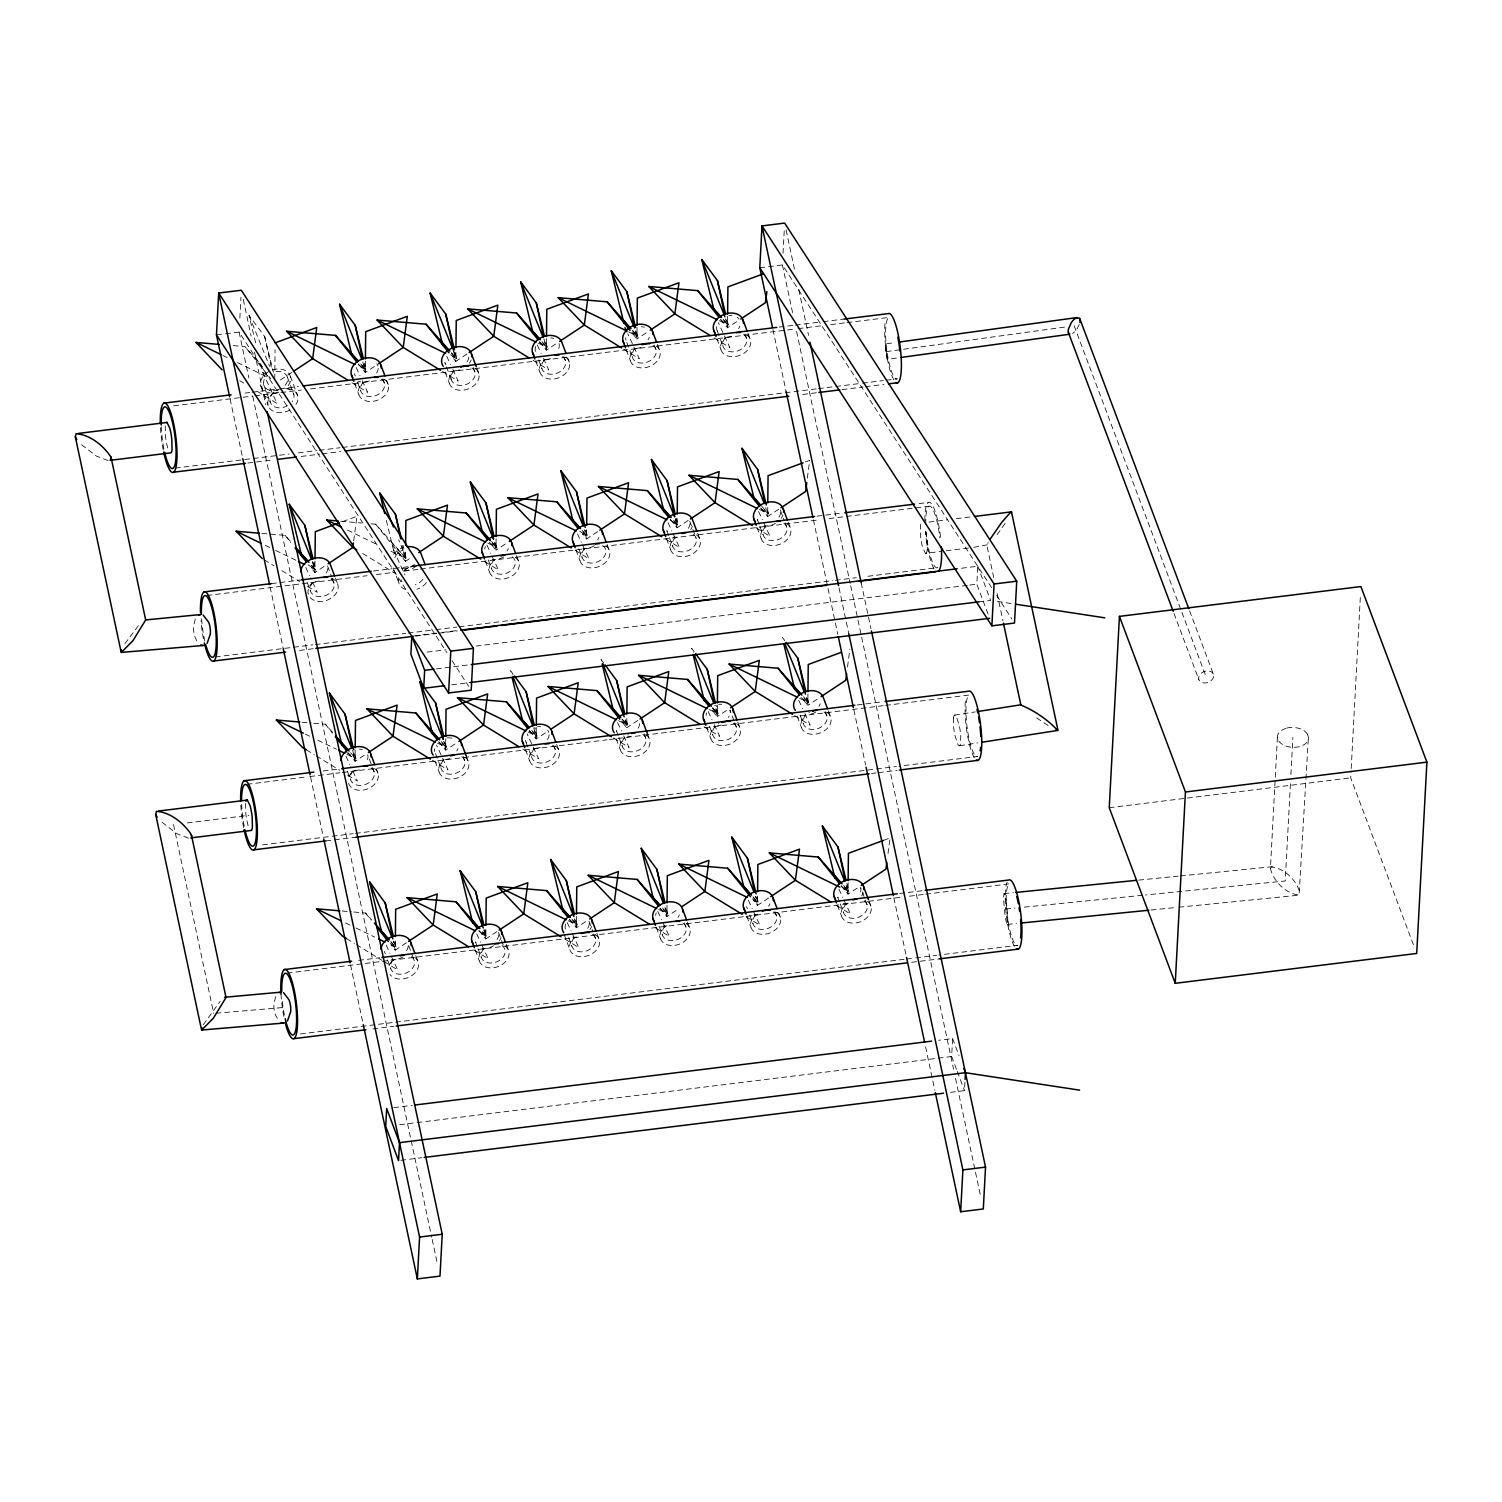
<?xml version="1.0" encoding="UTF-8"?>
<svg xmlns="http://www.w3.org/2000/svg" width="1502" height="1502" viewBox="0 0 1502 1502"><rect width="100%" height="100%" fill="white"/><g stroke="black" fill="none" stroke-linecap="round" stroke-linejoin="round"><path stroke-width="0.75" stroke-dasharray="5 3.75" d="M274.753 379.086L275.073 349.647M315.007 561.091L314.894 572.544L326.272 565.015M355.185 749.892L355.073 761.345L366.45 753.816M365.38 361.1L365.268 372.552L376.645 365.024M395.345 940.965L395.251 950.146L406.629 942.618M405.54 552.154L405.446 561.354L411.135 557.599M445.737 738.702L445.625 750.155L457.002 742.626M455.913 352.163L455.819 361.362L467.197 353.834M485.897 929.776L485.803 938.957L497.181 931.428M496.111 538.711L495.998 550.164L507.376 542.635M536.289 727.512L536.176 738.965L547.554 731.436M546.484 338.72L546.371 350.173L557.749 342.644M576.468 916.314L576.355 927.767L587.733 920.238M586.644 529.774L586.55 538.974L597.927 531.445M626.822 718.576L626.728 727.775L638.106 720.247M637.036 327.511L636.923 338.983L648.301 331.454M667.019 905.124L666.907 916.577L678.284 909.048M677.195 518.584L677.102 527.784L688.479 520.255M717.393 705.133L717.28 716.585L728.658 709.057M727.588 316.321L727.475 327.793L738.853 320.264M757.552 896.187L757.459 905.387L768.836 897.858M767.747 507.394L767.653 516.594L779.031 509.065M807.945 693.943L807.832 705.396L819.21 697.867M848.123 882.744L848.01 894.197L859.388 886.668M239.851 318.142L240.958 297.227M783.03 253.312L784.269 230.069M956.474 1069.311L951.648 1056.507L952.606 1038.558L938.637 1040.285M988.053 614.055L976.826 584.184L977.764 566.235L956.812 568.826M950.522 1092.367L964.491 1090.64L964.96 1081.665M1308.28 739.266L1299.099 894.967C1286.05 894.065 1273.133 880.961 1270.429 868.363L1277.489 735.736M1290.425 783.781L1285.243 880.979L1145.482 895.004M1290.913 774.525L1292.884 737.501M1413.401 944.683L1350.711 777.867L1351.087 770.864M1351.199 768.536L1360.399 595.881M165.239 425.798L165.464 436.087A16.916 3.511 83 0 0 167.567 447.333L168.487 450.074M245.596 803.401L245.821 813.69A16.916 3.511 83 0 0 247.924 824.936L248.844 827.677M353.702 540.776L356.932 516.312L341.592 521.964M807.344 478.143L809.691 460.363L805.297 461.978M847.522 666.944L849.869 649.164M888.001 853.53L890.048 837.966L883.476 840.388M993.742 577.594L986.964 545.733L988.203 542.485M896.45 358.077L887.25 359.353L885.692 349.215L885.166 343.977L894.422 342.7M887.25 359.353L885.166 343.977M195.298 619.031L193.608 625.958A16.916 9.97 85.2 0 0 195.241 637.712L196.8 640.922M275.655 996.633L273.946 1003.561A16.916 9.97 85.2 0 0 275.598 1015.314L279.053 1021.003M1079.262 324.563L1077.047 328.844A13.499 6.44 -68.2 0 1 1072.522 333.425M203.221 1024.796L220.156 1001.346M124.891 643.682L139.817 623.743M1005.082 523.466L996.821 535.087M1270.429 868.363L1271.405 867.011C1284.435 867.912 1297.352 880.998 1300.056 893.615M973.765 547.366L989.011 544.456M280.405 379.987L291.782 372.44M954.559 715.14L975.249 711.91M959.628 745.743L977.84 742.889M886.218 351.656L1064.88 327.042M216.476 334.89L223.254 334.045M225.525 333.782L239.1 332.092L446.976 652.807M759.787 267.75L782.411 264.953L991.564 587.62M245.089 393.092L249.726 392.529M252.054 392.247L277.588 389.074M279.916 388.793L298.485 386.502M779.106 327.098L793.037 325.371M795.365 325.089L820.899 321.935M823.227 321.653L844.124 319.062M173.65 405.84L252.58 396.077M254.908 395.796L301.339 390.051M310.632 388.905L463.874 369.961M466.202 369.68L795.91 328.919M798.219 328.638L821.444 325.765M830.737 324.62L844.668 322.892M846.978 322.611L888.771 317.448A31.091 6.44 83 0 0 886.969 351.261A31.091 6.44 83 0 0 897.351 378.861L885.729 380.288M175.246 468.098L289.022 454.055M298.316 452.891L316.884 450.6M319.213 450.318L340.109 447.727M342.418 447.446L816.074 388.905M818.402 388.624L860.195 383.461M862.523 383.16L883.42 380.588M247.755 463.048L273.308 459.894M301.17 456.458L319.738 454.148M322.066 453.867L340.635 451.576M802.688 394.463L816.619 392.735M842.153 389.581L863.049 387.009M865.377 386.709L883.946 384.418M271.336 583.621L301.526 579.885M373.491 571.004L392.078 568.695M394.388 568.413L417.612 565.541M816.975 516.181L842.509 513.027M919.13 503.564L928.424 502.419M206.863 595.505L299.724 584.015M302.052 583.734L367.07 575.698M376.345 574.553L394.932 572.262M404.207 571.098L418.138 569.389M420.466 569.089L819.829 519.748M829.104 518.584L928.949 506.249M928.949 522.058L947.142 519.805M956.248 518.678L969.898 517.007M920.745 524.142A13.03 2.704 83 0 0 920.35 526.244L920.595 536.533A16.916 3.511 83 0 0 922.697 547.761L925.42 553.356L941.529 551.365M946.147 550.783L971.475 547.667M215.424 656.918L312.942 644.865M315.27 644.565L405.822 633.375M408.15 633.093L433.684 629.939M436.012 629.638L456.908 627.066M459.218 626.785L833.047 580.579M835.356 580.298L856.253 577.707M867.874 576.28L937.53 567.662A31.091 6.44 83 0 1 926.246 532.027M414.158 635.909L439.767 632.736M442.095 632.455L458.41 630.427M299.555 650.422L313.486 648.695M415.641 636.059L436.538 633.487M438.866 633.206L457.434 630.896M427.169 652.112L445.812 649.803M476.078 646.067L967.495 585.329M969.823 585.048L976.826 584.184M436.293 668.897L468.906 664.86M978.966 601.833L990.607 600.387L977.764 566.235M451.651 684.818L470.276 682.509M323.118 770.995L339.377 768.986M857.154 704.982L882.688 701.828M247.041 784.307L307.403 776.834M309.731 776.553L339.903 772.817M342.231 772.535L606.921 739.829M609.249 739.528L883.214 705.677M885.542 705.377L969.128 695.05A31.091 6.44 83 0 0 967.326 728.883A31.091 6.44 83 0 0 977.689 756.464L898.759 766.227M187.262 822.927L248.994 815.286M262.568 844.856L329.896 836.52M332.224 836.238L353.12 833.666M355.448 833.366L896.431 766.508M325.803 840.932L355.974 837.215M871.423 773.511L876.079 772.929M878.388 772.648L896.976 770.357M1109.246 807.719L1350.711 777.867M358.659 960.36L379.555 957.788M899.642 893.502L922.866 890.63M287.22 973.108L380.081 961.618M382.409 961.336L579.772 936.948M582.081 936.666L900.186 897.351M909.461 896.206L923.392 894.479M925.72 894.197L1009.306 883.852A31.091 6.44 83 0 0 1007.504 917.684A31.091 6.44 83 0 0 1017.868 945.265L938.938 955.028M300.419 1033.939L393.299 1022.468M395.627 1022.167L904.11 959.327M906.419 959.046L913.385 958.182M915.713 957.9L936.61 955.31M372.947 1028.889L393.843 1026.298M911.601 962.313L939.463 958.858M393.655 1107.65L412.28 1105.341M399.682 1124.716L951.648 1056.507M400.865 1160.295L421.837 1157.704M1004.087 893.596L1013.362 892.676M1138.704 880.116L1178.15 876.154M1180.478 875.929L1273.302 866.616M1005.72 909.01L1015.052 908.072M1024.364 907.133L1143.153 895.23M1007.373 924.406L1016.647 923.486M1151.114 910.005L1176.629 907.452M1178.939 907.208L1297.184 895.361M216.006 1013.23L282.338 1007.598M233.298 345.61L244.957 346.587L258.363 361.7M340.729 521.232L361.7 523.015M371.032 523.804L375.688 524.198L406.31 558.706L403.024 545.339M261.817 533.417L285.136 535.388L291.088 542.109M301.996 722.218L311.327 723.006M313.655 723.213L325.314 724.189L332.749 732.582M342.174 911.019L351.506 911.808M353.834 912.014L365.493 913.009L371.445 919.712M997.459 601.438L1011.146 603.522M108.125 460.588L96.466 456.12L80.545 443.972M188.482 838.191L176.823 833.723L159.738 820.411M719.289 320.733L728.339 325.127L726.705 318.443M628.737 331.923L637.787 336.317L636.153 329.633M538.185 343.113L547.235 347.506L545.601 340.823M759.468 509.535L768.517 513.928L766.884 507.244M361.231 367.521L366.131 369.905L364.498 363.221M673.065 522.752L677.965 525.118L676.332 518.434M222.972 355.542L227.121 357.551M237.485 362.583L270.679 378.711L244.957 346.587M487.812 543.104L496.862 547.517L495.228 540.833M799.646 698.336L808.696 702.729L807.062 696.046M347.488 530.112L378.598 545.245M391.046 551.29L406.31 558.706L398.631 539.725M709.094 709.526L718.144 713.919L715.947 705.02M265.234 545.339L273.514 549.375M275.598 550.389L296.345 560.453M618.542 720.716L627.592 725.109L625.958 718.444M527.991 731.925L537.04 736.318L534.843 727.4M843.974 889.165L848.874 891.531L846.677 882.632M437.439 743.115L446.488 747.508L444.855 740.824M305.413 734.14L309.543 736.168M317.842 740.186L336.523 749.254M346.887 754.304L355.936 758.698L354.303 752.014M658.721 909.536L667.77 913.929L666.118 907.246M568.169 920.726L577.219 925.119L575.566 918.435M481.767 933.925L486.667 936.309L485.015 929.625M345.573 922.941L353.871 926.978M355.955 927.992L374.618 937.06M714.145 337.931L729.859 347.563L718.388 322.686M623.593 349.121L639.308 358.753L627.836 333.876M533.041 360.311L548.756 369.943L542.072 355.43M756.295 527.934L770.038 536.364L763.335 521.851M442.489 371.501L458.204 381.132L451.52 366.619M665.743 539.124L679.486 547.554L672.783 533.041M351.937 382.691L367.652 392.322L360.968 377.809M575.191 550.314L588.934 558.744L582.232 544.231M794.502 715.534L810.216 725.166L803.514 710.653M239.776 380.663L243.718 383.066M257.462 391.478L277.1 403.512L262.756 372.421L260.559 363.296M484.639 561.523L498.382 569.934L491.68 555.421M703.95 726.724L719.665 736.356L712.962 721.842M362.658 553.449L396.04 573.914M613.398 737.914L629.113 747.545L622.41 733.032M836.652 905.537L850.395 913.967L843.692 899.454M264.239 559.833L274.059 565.86M281.925 570.666L299.593 581.499M307.459 586.306L317.279 592.314L310.576 577.801M522.846 749.122L538.561 758.735L527.089 733.858M746.1 916.727L759.843 925.157L753.14 910.644M432.294 760.312L448.009 769.925L436.538 745.048M655.548 927.936L669.291 936.347L662.589 921.834M306.389 749.836L314.237 754.661M316.209 755.863L339.771 770.301M347.638 775.107L357.457 781.115L350.755 766.602M564.996 939.125L578.739 947.537L572.037 933.024M474.444 950.315L488.188 958.727L481.485 944.214M346.568 938.637L354.416 943.463M356.387 944.664L381.921 960.304M383.892 961.505L397.636 969.917L390.933 955.403M1048.096 725.522L1035.573 717.224M720.66 320.001L727.512 324.732L723.269 319.907M631.816 332.374L636.961 335.922L632.717 331.116M539.556 342.381L546.409 347.112L542.166 342.306M760.838 508.803L767.691 513.534L762.04 507.113M450.713 354.754L455.857 358.302L451.614 353.496M670.286 519.992L677.139 524.724L672.896 519.917M358.452 364.761L365.305 369.492L361.062 364.686M579.734 531.182L586.587 535.914L582.344 531.107M801.017 697.604L807.851 702.335L802.218 695.914M262.756 372.421L266.192 374.787M489.183 542.372L496.035 547.103L491.792 542.297M712.173 709.977L717.299 713.525L711.666 707.104M386.352 520.405L393.486 550.032L405.484 558.293L389.957 540.664M621.621 721.167L626.747 724.715L621.115 718.294M841.195 886.405L848.029 891.137L843.805 886.33M308.079 564.771L314.932 569.483L310.689 564.677M529.361 731.192L536.195 735.905L531.971 731.098M752.352 898.778L757.477 902.327L753.253 897.52M438.809 742.382L445.643 747.095L441.419 742.288M660.091 908.785L666.926 913.516L662.701 908.71M346.53 752.389L355.092 758.285L350.867 753.478M569.54 919.994L576.374 924.706L572.149 919.9M478.988 931.184L485.822 935.896L481.598 931.09M390.144 943.556L395.27 947.086L391.046 942.28M723.044 319.175L728.339 325.127L725.804 318.875M632.492 330.365L637.787 336.317L634.407 327.943M761.721 506.287L768.517 513.928L765.982 507.676M541.94 341.555L547.235 347.506L543.855 339.133M674.154 520.837L677.965 525.118L675.431 518.866M803.401 696.778L808.696 702.729L806.161 696.477M451.389 352.745L456.683 358.696L455.05 352.031M582.119 530.356L587.413 536.308L585.78 529.643M712.849 707.968L718.144 713.919L714.745 705.546M843.58 885.579L848.874 891.531L846.339 885.279M360.837 363.935L366.131 369.905L362.733 361.531L365.268 372.552L358.377 363.953M491.567 541.546L496.862 547.517L494.327 541.264M622.297 719.158L627.592 725.109L625.057 718.876M753.028 896.769L758.322 902.721L756.67 896.056M531.746 730.347L537.04 736.318L533.642 727.944M662.476 907.959L667.77 913.929L665.236 907.677M311.947 565.597L315.758 569.896L313.58 560.978M441.194 741.537L446.488 747.508L443.954 741.256M571.924 919.149L577.219 925.119L574.684 918.867M350.642 752.727L355.936 758.698L352.538 750.324M482.855 932.029L486.667 936.309L484.132 930.057M390.82 941.529L396.115 947.499L394.463 940.815M259.226 363.052L263.47 367.859M720.585 319.175L727.475 327.793L725.56 318.8M632.886 333.951L636.923 338.983L634.539 327.736M760.763 507.976L767.653 516.594L765.738 507.601M539.481 341.574L546.371 350.173L543.968 338.926M670.211 519.185L677.102 527.784L675.187 518.791M803.795 700.364L807.832 705.396L805.917 696.402M713.243 711.554L717.28 716.585L714.877 705.339M841.12 885.598L848.01 894.197L846.095 885.204M491.961 545.132L495.998 550.164L494.083 541.171M622.692 722.744L626.728 727.775L624.813 718.782M375.688 524.198L405.446 561.354L402.085 545.62M529.286 730.366L536.176 738.965L533.773 727.738M660.016 907.978L666.907 916.577L664.992 907.583M285.136 535.388L290.844 542.541M438.734 741.556L445.625 750.155L443.71 741.162M569.465 919.168L576.355 927.767L574.44 918.773M325.314 724.189L332.449 733.126M348.182 752.746L355.073 761.345L352.67 750.118M478.913 930.358L485.803 938.957L483.888 929.963M365.493 913.009L371.201 920.144M782.167 637.111L784.757 640.622M694.206 651.812L691.615 648.301L693.323 652.544M603.654 663.002L601.063 659.491L602.771 663.734M255.622 342.794L249.05 315.458L264.671 336.542L273.402 372.177M513.102 674.191L510.511 670.681L512.22 674.924M996.671 595.487L1011.972 619.106M452.083 660.673L468.662 686.264M758.566 511.487L762.396 519.767M798.745 700.289L802.556 708.568M838.923 889.09L842.735 897.389M668.014 522.677L671.845 530.957M708.193 711.479L712.004 719.777M537.284 345.066L541.114 353.364M748.371 900.28L752.183 908.579M577.463 533.867L581.293 542.166M617.641 722.669L621.452 730.967M446.732 356.256L450.562 364.554M657.82 911.47L661.631 919.768M486.911 545.057L490.741 553.356M356.181 367.446L360.011 375.744M567.268 922.66L571.079 930.958M393.486 550.032L404.958 574.909M476.716 933.85L480.527 942.148M305.807 567.437L309.637 575.735M345.986 756.238L349.797 764.537M386.164 945.04L389.976 953.338M755.788 896.469L758.322 902.721L753.422 900.355L757.459 905.387L755.544 896.394M584.879 530.056L587.413 536.308L582.513 533.942L586.55 538.974L584.635 529.981M453.304 350.341L456.683 358.696L451.783 356.331L455.819 361.362L453.416 350.116M249.05 315.458L269.628 366.357M312.36 561.523L315.758 569.896L310.858 567.512L314.894 572.544L312.491 561.316M393.58 941.247L396.115 947.499L391.215 945.115L395.251 950.146L393.336 941.172M1189.622 610.882L1213.522 674.492A7.773 5.764 -20.6 0 1 1203.891 682.959A7.773 5.764 -20.6 0 1 1201.056 673.384A7.773 5.764 -20.6 0 1 1213.522 674.492M1074.155 325.765L1206.162 676.951M1174.02 613.529L1198.784 679.392M747.958 333.237L750.418 339.734M744.936 334.007L746.55 338.288M717.336 331.172L722.95 346.117M788.137 522.039L790.596 528.554M716.848 338.701L720.922 349.534M780.308 510.023L784.307 520.687M785.114 522.827L786.729 527.089M952.606 1038.558L959.027 1055.643M759.13 524.254L756.726 517.852A12.429 9.219 -20.6 0 0 757.797 520.011M759.918 526.376L763.129 534.919M828.315 710.84L830.756 717.355M757.027 527.502L761.101 538.336M825.293 711.629L826.907 715.891M957.281 1071.433L964.491 1090.64M800.097 715.196L803.307 723.72M869.32 901.82L870.935 906.157M657.407 344.427L659.866 350.942M797.205 716.304L801.279 727.137M867.086 904.692L860.665 887.626A12.429 9.219 -20.6 0 1 859.069 895.023M654.384 345.216L655.998 349.478M839.487 901.857L837.065 895.455A12.429 9.219 -20.6 0 0 838.154 897.614M840.275 903.997L843.486 912.521M626.785 342.381L632.398 357.307M697.585 533.229L700.045 539.744M837.384 905.105L841.458 915.938M626.296 349.891L630.371 360.724M689.756 521.213L696.177 538.279M668.578 535.444L666.175 529.042A12.429 9.219 -20.6 0 0 667.245 531.201M669.366 537.585L672.577 546.108M737.764 722.03L740.204 728.545M666.475 538.692L670.549 549.525M733.934 720.678L729.934 710.014A12.429 9.219 -20.6 0 1 728.339 717.412M734.741 722.819L736.356 727.081M709.545 726.386L712.755 734.91M778.768 913.009L780.383 917.346M567.681 357.795L569.314 362.132M706.653 727.494L710.728 738.327M774.919 911.62L776.534 915.882M563.832 356.406L565.447 360.668M749.723 915.187L752.934 923.711M538.636 359.973L541.846 368.497M746.832 916.295L750.906 927.128M607.033 544.419L609.493 550.934M535.745 361.081L539.819 371.914M578.814 548.774L582.025 557.298M647.212 733.22L649.653 739.735M575.923 549.882L579.997 560.715M644.189 734.009L645.804 738.271M618.204 735.436L615.782 729.033A12.429 9.219 -20.6 0 0 616.871 731.192M618.993 737.576L622.203 746.1M687.39 922.04L689.831 928.536M477.129 368.985L478.762 373.322M616.102 738.684L620.176 749.517M684.368 922.81L685.982 927.072M473.28 367.596L474.895 371.858M659.171 926.377L662.382 934.901M451.295 379.687L444.892 362.62A12.429 9.219 -20.6 0 0 445.963 364.779M516.481 555.609L518.941 562.123M656.28 927.485L660.354 938.318M445.193 372.271L449.267 383.104M488.263 559.964L491.473 568.488M556.66 744.429L559.101 750.925M485.371 561.072L489.445 571.905M553.637 745.199L555.252 749.46M526.038 742.363L531.652 757.29M596.838 933.23L599.279 939.726M386.577 380.175L388.211 384.512M525.55 749.873L529.624 760.725M589.009 921.195L593.008 931.86M593.816 934L595.43 938.262M382.728 378.786L384.343 383.048M568.62 937.567L571.83 946.11M357.532 382.353L360.743 390.877M564.095 934.338L569.802 949.527M354.641 383.461L358.715 394.294M466.108 755.619L468.549 762.115M393.186 567.925L398.894 583.114M463.085 756.388L464.7 760.65M435.486 753.553L441.1 768.498M506.287 944.42L508.727 950.916M290.318 376.195L297.659 395.702M434.998 761.063L439.072 771.915M498.457 932.385L503.264 945.19M287.37 377.171L293.791 394.237M477.279 946.617L474.857 940.214A12.429 9.219 -20.6 0 0 475.946 942.374M478.068 948.757L481.278 957.3M263.789 385L270.191 402.067M335.378 578.007L337.819 584.503M475.176 949.865L479.251 960.717M260.841 385.976L268.163 405.502M327.549 565.972L331.548 576.637M332.355 578.777L333.97 583.039M307.159 582.344L310.37 590.887M376.382 768.968L377.997 773.305M369.323 759.036L371.726 765.438M372.534 767.578L374.148 771.84M347.337 771.146L350.548 779.688M415.735 955.61L418.176 962.106M408.694 945.716L414.327 960.642M387.516 959.947L390.727 968.49M997.14 593.534L1002.942 620.852M786.109 229.975L794.896 271.205M798.782 289.548L808.545 335.359M861.19 582.832L870.953 628.662M782.411 264.953L792.662 313.054M796.567 331.398L850.188 583.433M850.676 585.724L857.511 617.81M857.999 620.101L953.563 1069.199M955.516 1078.361L975.023 1170.002M975.511 1172.292L980.862 1197.507M839.055 587.92L845.87 619.988M846.358 622.279L848.799 633.75M772.948 329.614L786.109 391.478M813.408 519.786L827.564 586.231M828.034 588.521L834.868 620.608M835.356 622.898L837.797 634.351M853.887 709.958L865.584 764.95M893.859 897.858L906.063 955.141M925.57 1046.781L934.826 1090.321M264.671 336.542L271.374 368.009M243.286 299.405L251.097 336.072M254.495 352.106L265.723 404.808M239.1 332.092L248.863 377.922M252.768 396.246L431.712 1237.16M432.2 1239.45L437.551 1264.646M230.125 399.044L242.31 456.326M270.097 586.944L283.277 648.808M310.576 777.116L323.249 836.689M350.548 964.997L362.752 1022.28M173.537 824.617L213.716 1013.418M283.803 1016.422A34.978 7.247 83 0 1 281.005 994.117M893.803 379.818A34.978 7.247 83 0 1 885.467 319.982M1014.338 946.222A34.978 7.247 83 0 1 1006.171 913.535A34.978 7.247 83 0 1 1007.166 882.106M1005.983 900.186A15.621 1.352 84.3 0 1 1007.786 921.721A15.358 1.333 84.3 0 1 1005.514 917.891A15.621 1.352 84.3 0 1 1003.712 896.356A15.358 1.333 84.3 0 1 1005.946 900.111M1307.191 734.178A15.358 9.782 3 0 1 1298.911 746.794A15.621 9.951 3 0 1 1278.596 740.824A15.358 9.782 3 0 1 1286.876 728.207M1287.026 727.982A15.621 9.951 3 0 1 1307.322 733.952M925.42 553.356A13.03 2.704 83 0 0 927.185 550.014L926.941 539.725A16.916 3.511 83 0 0 925.683 531.896M384.587 379.63A15.546 11.528 -20.6 0 1 383.686 396.547A15.546 11.528 -20.6 0 1 362.339 399.175A15.546 11.528 -20.6 0 1 363.24 382.278M369.417 380.964A15.546 11.528 -20.6 0 1 358.02 381.189M378.204 368.403A12.429 9.219 -20.6 0 1 376.326 373.378M355.411 375.969A12.429 9.219 -20.6 0 1 354.341 373.81M376.833 363.822A12.429 9.219 -20.6 0 1 377.922 365.981M381.433 379.142A12.429 9.219 -20.6 0 1 380.719 392.679A12.429 9.219 -20.6 0 1 363.653 394.782A12.429 9.219 -20.6 0 1 364.366 381.264M565.691 357.251A15.546 11.528 -20.6 0 1 564.79 374.167A15.546 11.528 -20.6 0 1 543.442 376.795A15.546 11.528 -20.6 0 1 544.344 359.879M550.521 358.584A15.546 11.528 -20.6 0 1 542.71 359.541M559.026 343.601A12.429 9.219 -20.6 0 1 557.43 350.999M535.444 351.43A12.429 9.219 -20.6 0 1 535.707 346.474M550.84 337.894A12.429 9.219 -20.6 0 1 553.712 338.476M562.537 356.763A12.429 9.219 -20.6 0 1 561.823 370.299A12.429 9.219 -20.6 0 1 544.757 372.402A12.429 9.219 -20.6 0 1 545.47 358.884M475.139 368.441A15.546 11.528 -20.6 0 1 474.238 385.357A15.546 11.528 -20.6 0 1 452.891 387.985A15.546 11.528 -20.6 0 1 453.792 371.069M471.084 359.992A15.546 11.528 -20.6 0 1 469.431 363.071M459.969 369.774A15.546 11.528 -20.6 0 1 452.158 370.731M468.755 357.213A12.429 9.219 -20.6 0 1 466.878 362.189M471.985 367.952A12.429 9.219 -20.6 0 1 471.271 381.489A12.429 9.219 -20.6 0 1 454.205 383.592A12.429 9.219 -20.6 0 1 454.918 370.074M656.243 346.061A15.546 11.528 -20.6 0 1 655.341 362.958A15.546 11.528 -20.6 0 1 633.994 365.606A15.546 11.528 -20.6 0 1 634.895 348.689M641.072 347.394A15.546 11.528 -20.6 0 1 633.262 348.351M649.315 337.349A12.429 9.219 -20.6 0 1 647.982 339.809M625.996 340.241A12.429 9.219 -20.6 0 1 625.714 337.819M641.392 326.704A12.429 9.219 -20.6 0 1 644.264 327.286M653.088 345.573A12.429 9.219 -20.6 0 1 652.375 359.109A12.429 9.219 -20.6 0 1 635.308 361.212A12.429 9.219 -20.6 0 1 636.022 347.675M746.794 334.871A15.546 11.528 -20.6 0 1 745.893 351.768A15.546 11.528 -20.6 0 1 724.546 354.416A15.546 11.528 -20.6 0 1 725.447 337.499M731.624 336.204A15.546 11.528 -20.6 0 1 723.814 337.161M739.866 326.159A12.429 9.219 -20.6 0 1 738.533 328.619M717.618 331.21A12.429 9.219 -20.6 0 1 716.266 326.629M728.845 315.57A12.429 9.219 -20.6 0 1 731.943 315.495M737.238 317.316A12.429 9.219 -20.6 0 1 739.04 319.062M743.64 334.383A12.429 9.219 -20.6 0 1 742.927 347.901A12.429 9.219 -20.6 0 1 725.86 350.022A12.429 9.219 -20.6 0 1 726.574 336.486M163.286 450.018A34.978 7.247 83 0 1 160.376 425.535M163.868 448.647A31.091 6.44 83 0 1 161.296 426.887M287.426 388.567A15.546 11.528 -20.6 0 1 295.669 404.958M289.905 410.027A15.546 11.528 -20.6 0 1 269.515 408.187A15.546 11.528 -20.6 0 1 275.917 391.177M272.275 370.018A15.546 11.528 -20.6 0 1 288.966 373.491A15.546 11.528 -20.6 0 1 285.793 388.229M278.865 392.153A15.546 11.528 -20.6 0 1 261.386 387.385A15.546 11.528 -20.6 0 1 268.576 371.67M276.086 371.52A12.429 9.219 -20.6 0 1 286.92 376.044A12.429 9.219 -20.6 0 1 283.747 386.803M278.208 389.938A12.429 9.219 -20.6 0 1 264.859 387.159A12.429 9.219 -20.6 0 1 267.394 375.387M285.605 388.53A12.429 9.219 -20.6 0 1 292.195 401.654M287.595 405.69A12.429 9.219 -20.6 0 1 270.642 403.193A12.429 9.219 -20.6 0 1 279.353 389.3M426.38 582.569A15.546 11.528 -20.6 0 1 416.936 589.272M405.54 589.497A15.546 11.528 -20.6 0 1 399.232 576.918M403.418 571.079A15.546 11.528 -20.6 0 1 414.27 566.254M416.523 565.841A15.546 11.528 -20.6 0 1 405.671 570.647M393.562 554.332A15.546 11.528 -20.6 0 1 403.005 547.629M414.477 564.414A12.429 9.219 -20.6 0 1 399.832 567.737M394.782 557.655A12.429 9.219 -20.6 0 1 403.662 549.845M422.926 579.265A12.429 9.219 -20.6 0 1 415.359 584.616M402.01 581.837A12.429 9.219 -20.6 0 1 400.921 579.678M404.545 570.065A12.429 9.219 -20.6 0 1 416.336 566.141M605.869 546.052A15.546 11.528 -20.6 0 1 604.968 562.968A15.546 11.528 -20.6 0 1 583.621 565.597A15.546 11.528 -20.6 0 1 584.522 548.681M594.398 545.733A15.546 11.528 -20.6 0 1 582.889 548.343M598.941 537.359A12.429 9.219 -20.6 0 1 597.608 539.8M602.715 545.564A12.429 9.219 -20.6 0 1 602.002 559.101A12.429 9.219 -20.6 0 1 584.935 561.204A12.429 9.219 -20.6 0 1 585.649 547.686M515.317 557.242A15.546 11.528 -20.6 0 1 514.416 574.158A15.546 11.528 -20.6 0 1 493.069 576.787A15.546 11.528 -20.6 0 1 493.97 559.889M503.846 556.923A15.546 11.528 -20.6 0 1 492.337 559.533M508.389 548.549A12.429 9.219 -20.6 0 1 507.056 550.99M484.789 549A12.429 9.219 -20.6 0 1 485.334 546.465M512.163 556.754A12.429 9.219 -20.6 0 1 511.45 570.291A12.429 9.219 -20.6 0 1 494.383 572.393A12.429 9.219 -20.6 0 1 495.097 558.875M696.421 534.862A15.546 11.528 -20.6 0 1 695.52 551.778A15.546 11.528 -20.6 0 1 674.173 554.407A15.546 11.528 -20.6 0 1 675.074 537.491M692.366 526.413A15.546 11.528 -20.6 0 1 690.713 529.493M677.327 537.078A15.546 11.528 -20.6 0 1 673.44 537.153M690.038 523.635A12.429 9.219 -20.6 0 1 688.16 528.61M693.267 534.374A12.429 9.219 -20.6 0 1 692.553 547.911A12.429 9.219 -20.6 0 1 675.487 550.014A12.429 9.219 -20.6 0 1 676.2 536.477M786.973 523.672A15.546 11.528 -20.6 0 1 786.072 540.57A15.546 11.528 -20.6 0 1 764.725 543.217A15.546 11.528 -20.6 0 1 765.626 526.301M782.918 515.224A15.546 11.528 -20.6 0 1 781.265 518.303M775.501 523.353A15.546 11.528 -20.6 0 1 771.803 525.005M767.879 525.888A15.546 11.528 -20.6 0 1 763.992 525.963M780.589 512.445A12.429 9.219 -20.6 0 1 778.712 517.42M783.819 523.184A12.429 9.219 -20.6 0 1 783.105 536.721A12.429 9.219 -20.6 0 1 766.039 538.824A12.429 9.219 -20.6 0 1 766.752 525.287M925.814 524.311A31.091 6.44 83 0 1 931.127 506.887A31.091 6.44 83 0 1 939.82 537.885M933.981 568.62A34.978 7.247 83 0 1 925.382 531.408M924.856 520.687A34.978 7.247 83 0 1 931.409 503.696A34.978 7.247 83 0 1 940.89 540.269M203.446 638.819A34.978 7.247 83 0 1 200.968 620.927M204.835 641.11A31.091 6.44 83 0 1 201.55 617.622M331.191 578.12A15.546 11.528 -20.6 0 1 333.313 596.538A15.546 11.528 -20.6 0 1 309.694 596.989M308.342 594.304A15.546 11.528 -20.6 0 1 312.867 582.269M319.044 580.955A15.546 11.528 -20.6 0 1 315.12 581.856M327.83 568.394A12.429 9.219 -20.6 0 1 325.953 573.388M331.06 579.134A12.429 9.219 -20.6 0 1 330.346 592.67A12.429 9.219 -20.6 0 1 313.28 594.773A12.429 9.219 -20.6 0 1 313.993 581.255M464.944 757.233A15.546 11.528 -20.6 0 1 464.043 774.15A15.546 11.528 -20.6 0 1 442.696 776.778A15.546 11.528 -20.6 0 1 443.597 759.881M449.774 758.566A15.546 11.528 -20.6 0 1 441.964 759.543M458.016 748.54A12.429 9.219 -20.6 0 1 456.683 751M434.679 751.413A12.429 9.219 -20.6 0 1 434.416 748.991M446.995 737.933A12.429 9.219 -20.6 0 1 452.966 738.477M461.79 756.745A12.429 9.219 -20.6 0 1 461.076 770.282A12.429 9.219 -20.6 0 1 443.991 772.385A12.429 9.219 -20.6 0 1 444.723 758.867M646.048 734.853A15.546 11.528 -20.6 0 1 645.147 751.77A15.546 11.528 -20.6 0 1 623.799 754.398A15.546 11.528 -20.6 0 1 624.701 737.501M630.878 736.187A15.546 11.528 -20.6 0 1 626.954 737.069M639.664 723.626A12.429 9.219 -20.6 0 1 637.787 728.601M642.894 734.365A12.429 9.219 -20.6 0 1 641.373 748.559A12.429 9.219 -20.6 0 1 623.818 748.897A12.429 9.219 -20.6 0 1 628.399 734.647M555.496 746.043A15.546 11.528 -20.6 0 1 554.595 762.96A15.546 11.528 -20.6 0 1 533.248 765.588A15.546 11.528 -20.6 0 1 534.149 748.691M540.326 747.376A15.546 11.528 -20.6 0 1 532.515 748.334M549.112 734.816A12.429 9.219 -20.6 0 1 547.235 739.81M526.32 742.382A12.429 9.219 -20.6 0 1 525.231 740.223M537.547 726.743A12.429 9.219 -20.6 0 1 540.645 726.686M547.742 730.235A12.429 9.219 -20.6 0 1 548.831 732.394M552.342 745.555A12.429 9.219 -20.6 0 1 551.628 759.092A12.429 9.219 -20.6 0 1 534.543 761.195A12.429 9.219 -20.6 0 1 535.275 747.677M736.6 723.664A15.546 11.528 -20.6 0 1 735.698 740.58A15.546 11.528 -20.6 0 1 714.351 743.208A15.546 11.528 -20.6 0 1 715.252 726.292M721.429 724.997A15.546 11.528 -20.6 0 1 717.505 725.879M706.071 715.421A12.429 9.219 -20.6 0 1 706.616 712.887M718.651 704.363A12.429 9.219 -20.6 0 1 721.749 704.307M733.445 723.175A12.429 9.219 -20.6 0 1 731.925 737.369A12.429 9.219 -20.6 0 1 714.37 737.707A12.429 9.219 -20.6 0 1 718.951 723.457M827.151 712.474A15.546 11.528 -20.6 0 1 826.25 729.39A15.546 11.528 -20.6 0 1 804.903 732.018A15.546 11.528 -20.6 0 1 805.804 715.102M815.68 712.155A15.546 11.528 -20.6 0 1 808.057 714.689M820.223 703.762A12.429 9.219 -20.6 0 1 818.89 706.222M823.997 711.986A12.429 9.219 -20.6 0 1 822.476 726.179A12.429 9.219 -20.6 0 1 804.922 726.517A12.429 9.219 -20.6 0 1 809.503 712.267M974.16 757.421A34.978 7.247 83 0 1 965.824 697.604M243.624 827.621A34.978 7.247 83 0 1 240.733 803.157M244.225 826.25A31.091 6.44 83 0 1 241.653 804.49M374.392 768.423A15.546 11.528 -20.6 0 1 370.262 787.63A15.546 11.528 -20.6 0 1 348.52 783.105M348.858 776.909A15.546 11.528 -20.6 0 1 353.045 771.07M359.222 769.756A15.546 11.528 -20.6 0 1 351.412 770.733M367.727 754.774A12.429 9.219 -20.6 0 1 366.131 762.19M359.541 749.066A12.429 9.219 -20.6 0 1 362.414 749.667M371.238 767.954A12.429 9.219 -20.6 0 1 370.525 781.472A12.429 9.219 -20.6 0 1 353.439 783.575A12.429 9.219 -20.6 0 1 354.172 770.057M505.123 946.035A15.546 11.528 -20.6 0 1 504.221 962.951A15.546 11.528 -20.6 0 1 482.874 965.579A15.546 11.528 -20.6 0 1 483.775 948.682M501.067 937.605A15.546 11.528 -20.6 0 1 499.415 940.665M493.651 945.734A15.546 11.528 -20.6 0 1 489.952 947.368M486.028 948.269A15.546 11.528 -20.6 0 1 482.142 948.344M498.739 934.807A12.429 9.219 -20.6 0 1 496.862 939.801M501.968 945.547A12.429 9.219 -20.6 0 1 501.255 959.083A12.429 9.219 -20.6 0 1 484.17 961.186A12.429 9.219 -20.6 0 1 484.902 947.668M686.226 923.655A15.546 11.528 -20.6 0 1 685.325 940.571A15.546 11.528 -20.6 0 1 663.978 943.2A15.546 11.528 -20.6 0 1 664.879 926.302M667.132 925.87A15.546 11.528 -20.6 0 1 663.246 925.945M679.298 914.962A12.429 9.219 -20.6 0 1 677.965 917.403M655.698 915.413A12.429 9.219 -20.6 0 1 656.224 912.878M683.072 923.167A12.429 9.219 -20.6 0 1 682.359 936.704A12.429 9.219 -20.6 0 1 665.273 938.806A12.429 9.219 -20.6 0 1 666.006 925.288M595.674 934.845A15.546 11.528 -20.6 0 1 594.773 951.761A15.546 11.528 -20.6 0 1 573.426 954.39A15.546 11.528 -20.6 0 1 574.327 937.492M591.619 926.415A15.546 11.528 -20.6 0 1 589.967 929.475M576.58 937.079A15.546 11.528 -20.6 0 1 572.694 937.154M589.291 923.617A12.429 9.219 -20.6 0 1 587.413 928.611M565.409 929.025A12.429 9.219 -20.6 0 1 565.672 924.087M592.52 934.357A12.429 9.219 -20.6 0 1 591.807 947.893A12.429 9.219 -20.6 0 1 574.722 949.996A12.429 9.219 -20.6 0 1 575.454 936.478M776.778 912.465A15.546 11.528 -20.6 0 1 775.877 929.381A15.546 11.528 -20.6 0 1 754.53 932.01A15.546 11.528 -20.6 0 1 755.431 915.112M757.684 914.68A15.546 11.528 -20.6 0 1 753.797 914.756M769.85 903.772A12.429 9.219 -20.6 0 1 768.517 906.213M747.602 908.804A12.429 9.219 -20.6 0 1 746.513 906.645M773.624 911.977A12.429 9.219 -20.6 0 1 772.91 925.514A12.429 9.219 -20.6 0 1 755.825 927.616A12.429 9.219 -20.6 0 1 756.557 914.098M867.33 901.275A15.546 11.528 -20.6 0 1 866.429 918.191A15.546 11.528 -20.6 0 1 845.082 920.82A15.546 11.528 -20.6 0 1 845.983 903.904M863.274 892.826A15.546 11.528 -20.6 0 1 861.622 895.905M848.236 903.491A15.546 11.528 -20.6 0 1 840.763 902.833M864.176 900.787A12.429 9.219 -20.6 0 1 863.462 914.324A12.429 9.219 -20.6 0 1 846.377 916.427A12.429 9.219 -20.6 0 1 847.109 902.909M284.404 1015.052A31.091 6.44 83 0 1 282.188 999.149M414.571 957.225A15.546 11.528 -20.6 0 1 412.13 975.361A15.546 11.528 -20.6 0 1 390.051 974.591M389.018 965.711A15.546 11.528 -20.6 0 1 393.224 959.872M403.099 956.924A15.546 11.528 -20.6 0 1 391.59 959.534M408.187 945.997A12.429 9.219 -20.6 0 1 406.31 950.991M385.394 953.563A12.429 9.219 -20.6 0 1 384.305 951.404M411.417 956.755A12.429 9.219 -20.6 0 1 410.703 970.273A12.429 9.219 -20.6 0 1 393.618 972.395A12.429 9.219 -20.6 0 1 394.35 958.858M953.507 717.9L953.394 724.002A16.916 3.586 81.1 0 0 955.028 735.755L957.882 744.391A13.03 2.76 81.1 0 0 960.266 744.842L960.792 736.862A16.916 3.586 81.1 0 0 959.158 725.109L956.305 716.473A13.03 2.76 81.1 0 0 953.92 716.022L953.507 717.9"/><path stroke-width="1.5" d="M315.026 558.819L315.307 531.67L339.414 522.771M355.204 747.62L355.486 720.472L397.11 705.114L393.017 736.243L368.347 752.558M365.399 358.828L365.699 331.679L407.305 316.321L403.212 347.45L378.542 363.766M395.383 936.441L395.664 909.273L437.289 893.915L433.196 925.044L408.525 941.36M405.615 545.376L405.859 520.481L447.483 505.123L443.39 536.252L418.72 552.567M445.756 736.431L446.038 709.282L487.662 693.924L483.569 725.053L458.899 741.368M455.951 347.638L456.251 320.47L497.857 305.131L493.764 336.26L469.093 352.576M485.935 925.232L486.216 898.083L527.84 882.725L523.747 913.854L499.077 930.17M496.129 536.439L496.411 509.291L538.035 493.933L533.942 525.062L509.272 541.377M536.308 725.241L536.59 698.092L578.214 682.734L574.121 713.863L551.347 728.921M546.503 336.448L546.803 309.281L588.408 293.941L584.316 325.07L559.645 341.386M576.486 914.042L576.768 886.893L618.392 871.535L614.299 902.664L589.629 918.98M586.681 525.249L586.963 498.082L628.587 482.743L624.494 513.872L599.824 530.187M626.86 714.051L627.141 686.883L668.765 671.544L664.673 702.673L640.002 718.989M637.055 325.258L637.355 298.091L678.96 282.751L674.867 313.88L650.197 330.196M667.038 902.852L667.32 875.704L708.944 860.346L704.851 891.475L682.077 906.532M677.233 514.059L677.515 486.892L719.139 471.553L715.046 502.682L690.376 518.997M717.412 702.861L717.693 675.693L759.317 660.354L755.224 691.483L730.554 707.799M727.606 314.068L727.907 286.901L762.941 273.984M757.59 891.662L757.872 864.495L799.496 849.156L795.403 880.285L770.733 896.6M767.785 502.87L768.066 475.702L803.119 462.785M807.963 691.671L808.245 664.504L841.101 652.394M848.142 880.472L848.423 853.305L883.476 840.388M216.476 334.89L218.691 293.04L241.334 290.243L473.43 648.338L471.196 690.188L448.572 692.985L216.476 334.89L229.637 396.753M399.494 1142.647L398.537 1160.595L385.714 1126.444L386.671 1108.514L399.494 1142.647L965.448 1072.71L1079.581 1090.152M423.695 688.273L424.653 670.324L411.83 636.191L410.872 654.121L423.695 688.273L444.667 685.682M267.187 411.679L442.226 1234.25L439.992 1276.099L417.349 1278.915L419.584 1237.047L218.691 293.04L450.788 651.136L448.572 692.985M759.787 267.75L762.002 225.901L784.645 223.085L1016.741 581.199L1014.507 623.048L991.883 625.846L759.787 267.75L772.46 327.323M965.091 1079.431L965.448 1072.71L963.833 1068.448M871.442 630.953L985.537 1167.11L983.303 1208.96L960.66 1211.757L962.895 1169.908L848.799 633.75M991.883 625.846L994.099 583.996L762.002 225.901L838.567 585.63M1119.422 616.383L1109.246 807.719L1175.24 983.303L1416.705 953.451L1426.9 762.134L1360.906 586.55L1119.422 616.383L1185.435 791.986L1175.24 983.303M353.421 542.992L352.839 547.441L328.168 563.757M766.884 291.557L765.419 302.691L740.749 319.006M806.762 482.593L805.598 491.492L780.927 507.807M846.64 673.609L845.776 680.293L821.106 696.609M886.818 862.43L885.955 869.095L861.284 885.41M1011.278 512.952L1011.484 511.863L974.46 516.444M203.033 645.485L121.38 652.412L121.568 649.934M121.061 651.718L75.344 436.913L76.095 433.702C90.233 434.716 103.394 445.568 111.017 457.115L145.675 619.932L133.021 640.584L121.38 652.412M283.39 1023.087L201.737 1030.015L201.925 1027.537M201.418 1029.321L155.701 814.516L156.452 811.324C170.59 812.319 183.751 823.171 191.374 834.736L226.032 997.535L213.378 1018.187L201.737 1030.015M989.987 539.368L1001.627 522.508L1010.865 511.938M207.088 643.419L210.355 634.032A16.916 9.97 85.2 0 0 208.703 622.279L203.127 615.05M287.445 1021.022L290.712 1011.635A16.916 9.97 85.2 0 0 289.06 999.881L283.484 992.653M110.284 460.325L111.017 457.115M982.402 742.176L1057.558 730.46C1048.734 720.322 1033.733 710.146 1020.872 705.076L1003.43 623.123M293.679 371.201L312.66 358.64L316.753 327.511L275.148 342.869M1079.882 322.461A6.027 2.873 -68.2 0 0 1079.375 318.03L1075.807 318.124A13.499 6.44 -68.2 0 0 1071.283 322.686L1068.448 329.069A6.027 2.873 -68.2 0 0 1068.955 333.519L1069.875 334.064M224.549 997.272L281.268 992.127A13.03 7.679 85.2 0 0 279.147 992.634M977.558 711.554L1021.247 704.738M899.041 342.062L1077.234 317.523M901.05 357.438L1068.804 334.345M163.831 403.137L231.158 394.819M303.141 385.92L776.797 327.38M844.124 319.062L888.245 313.618A34.978 7.247 83 0 1 900.468 349.196A34.978 7.247 83 0 1 895.943 382.428M78.235 433.44L166.985 422.456L169.726 428.051A16.916 3.511 83 0 1 171.81 439.279L172.054 449.586A13.03 2.704 83 0 1 170.289 452.909L110.435 460.307M173.462 472.229L245.446 463.329M277.945 459.312L296.514 457.021M345.272 450.994L788.757 396.19M818.928 392.454L839.825 389.882M888.583 383.855L897.877 382.691M204.009 591.938L271.336 583.621M301.526 579.885L371.182 571.286M417.612 565.541L814.647 516.481M844.837 512.745L914.493 504.128M460.738 630.145L956.812 568.826M213.641 661.03L285.624 652.131M315.795 648.413L413.313 636.36M464.4 630.051L496.899 626.034M501.555 625.452L826.607 585.273M859.106 581.255L935.727 571.793M450.788 651.136L473.43 648.338M994.099 583.996L1016.741 581.199M424.653 670.324L433.965 669.179M471.234 664.579L978.966 601.833M470.276 682.509L989.649 618.317M244.188 780.74L313.843 772.141M341.705 768.705L854.826 705.283M885.016 701.547L968.602 691.22A34.978 7.247 83 0 1 980.825 726.799A34.978 7.247 83 0 1 976.3 760.031M158.592 811.042L247.342 800.078L250.083 805.654A16.916 3.511 83 0 1 252.167 816.881L252.411 827.189A13.03 2.704 83 0 1 250.646 830.512L190.792 837.909M253.819 849.832L325.803 840.932M355.974 837.215L869.114 773.793M899.285 770.057L978.234 760.312M1185.435 791.986L1426.9 762.134M284.347 969.56L351.693 961.224M381.865 957.506L897.314 893.784M925.176 890.348L1008.762 880.022A34.978 7.247 83 0 1 1021.003 915.6A34.978 7.247 83 0 1 1016.478 948.832M293.998 1038.633L365.981 1029.752M396.152 1026.016L906.964 962.876M939.463 958.858L1018.412 949.114M414.608 1105.059L931.653 1041.149M424.165 1157.422L943.538 1093.231M419.584 1237.047L442.226 1234.25M962.895 1169.908L985.537 1167.11M1015.69 892.451L1136.376 880.341M1021.285 923.017L1148.805 910.231M710.221 335.528L674.867 313.88L648.77 286.469L697.717 290.637L721.542 317.485M621.621 347.92L584.316 325.07L558.218 297.659L607.165 301.827L630.99 328.675M529.117 357.908L493.764 336.26L467.666 308.868L516.613 313.017L540.438 339.865M440.518 370.299L403.212 347.45L377.115 320.057L426.061 324.207L449.887 351.055M348.013 380.288L312.66 358.64L286.563 331.247L335.509 335.397L357.851 360.574M222.108 369.83L196.011 342.437L219.311 344.409M752.352 525.531L715.046 502.682L688.949 475.27L737.895 479.438L760.237 504.616M661.8 536.721L624.494 513.872L598.397 486.46L647.343 490.628L671.169 517.477M571.248 547.911L533.942 525.062L507.845 497.669L556.791 501.818L580.617 528.666M480.696 559.101L443.39 536.252L417.293 508.859L466.24 513.008L490.065 539.856M356.763 549.845L352.839 547.441L326.741 520.049L338.401 521.044M262.287 558.631L236.189 531.239L259.489 533.21M792.53 714.332L755.224 691.483L729.127 664.072L778.074 668.24L801.899 695.088M700.026 724.321L664.673 702.673L638.575 675.28L687.522 679.43L711.347 706.278M611.427 736.712L574.121 713.863L548.023 686.47L596.97 690.62L620.795 717.468M518.922 746.701L483.569 725.053L457.472 697.66L506.418 701.809L528.76 726.987M430.323 759.111L393.017 736.243L366.92 708.85L415.866 712.999L439.692 739.866M306.389 749.836L302.465 747.433L276.368 720.04L299.668 722.011M830.756 901.932L795.403 880.285L769.306 852.892L818.252 857.041L842.078 883.889M742.157 914.324L704.851 891.475L678.754 864.082L727.7 868.231L751.526 895.079M649.653 924.312L614.299 902.664L588.202 875.272L637.148 879.421L659.491 904.598M561.053 936.722L523.747 913.854L497.65 886.462L546.597 890.611L570.422 917.478M468.549 946.711L433.196 925.044L407.098 897.652L456.045 901.801L479.87 928.668M346.568 938.637L342.644 936.234L316.546 908.841L339.846 910.813M1015.709 604.217L1104.759 617.829M1055.962 729.934L1057.558 730.46M648.77 286.469L717.224 319.719M558.218 297.659L626.672 330.928M467.666 308.868L536.12 342.118M377.115 320.057L445.568 353.308M688.949 475.27L757.402 508.54M286.563 331.247L355.016 364.498M598.397 486.46L666.85 519.73M196.011 342.437L220.907 354.528M507.845 497.669L576.299 530.919M417.293 508.859L485.747 542.109M729.127 664.072L797.562 697.341M326.741 520.049L341.254 527.089M638.575 675.28L707.01 708.531M236.189 531.239L261.085 543.33M298.41 561.466L304.643 564.489M548.023 686.47L616.458 719.721M457.472 697.66L525.907 730.911M769.306 852.892L839.825 887.138M366.92 708.85L435.355 742.101M678.754 864.082L747.189 897.332M276.368 720.04L303.329 733.145M338.588 750.268L344.803 753.291M588.202 875.272L656.637 908.522M497.65 886.462L566.085 919.712M407.098 897.652L475.533 930.902M316.546 908.841L341.442 920.933M378.767 939.069L384.981 942.092M295.556 547.141L308.961 562.255M335.735 735.942L349.14 751.056M374.43 923.073L389.318 939.858M711.986 307.084L720.453 316.715M621.434 318.274L629.901 327.905M752.164 495.885L760.632 505.517M530.882 329.464L539.349 339.095M661.612 507.075L670.08 516.707M792.343 684.687L800.81 694.318M440.33 340.654L444.573 345.479M571.06 518.265L579.528 527.897M701.791 695.877L710.258 705.508M832.521 873.488L840.989 883.12M349.778 351.862L358.246 361.475M480.509 529.474L490.384 540.682M611.239 707.085L619.706 716.698M744.785 887.889L750.437 894.31M520.687 718.275L529.155 727.888M651.417 895.887L659.885 905.499M299.405 551.854L307.872 561.466M430.135 729.465L437.195 737.482M560.866 907.077L569.333 916.689M339.583 740.655L348.051 750.268M470.314 918.266L478.781 927.879M379.762 929.456L388.229 939.069M697.717 290.637L719.158 317.391M607.165 301.827L630.033 330.365M737.895 479.438L759.336 506.193M516.613 313.017L538.054 339.79M647.343 490.628L668.784 517.401M778.074 668.24L799.515 695.013M426.061 324.207L448.929 352.763M556.791 501.818L578.232 528.591M687.522 679.43L708.963 706.203M818.252 857.041L839.674 883.814M335.509 335.397L356.95 362.17M466.24 513.008L487.681 539.781M596.97 690.62L619.838 719.176M727.7 868.231L750.568 896.788M506.418 701.809L527.859 728.583M637.148 879.421L658.571 906.194M295.143 547.892L306.577 562.161M415.866 712.999L437.307 739.773M546.597 890.611L568.019 917.384M335.321 736.693L346.755 750.962M456.045 901.801L477.467 928.574M376.927 927.278L388.361 941.547M713.863 309.619L701.809 259.508L717.43 280.592L725.616 313.993M623.874 323.099L611.258 270.698L626.878 291.782L635.609 327.417M754.042 498.42L741.988 448.309L757.609 469.394L766.339 505.029M532.759 332.017L520.706 281.888L536.327 302.972L544.513 336.373M664.053 511.9L651.436 459.499L667.057 480.584L675.224 513.984M786.072 642.387L797.787 658.195L805.954 691.596M442.771 345.479L430.154 293.078L445.775 314.162L454.505 349.797M572.938 520.818L560.884 470.689L576.505 491.774L585.236 527.409M695.52 653.577L707.235 669.385L715.403 702.786M834.962 878.313L822.345 825.912L837.966 846.997L846.133 880.397M351.656 354.397L339.602 304.268L355.223 325.352L363.409 358.753M482.386 532.008L470.333 481.879L485.953 502.963L494.12 536.364M604.968 664.766L616.684 680.575L624.851 713.976M743.847 887.231L731.793 837.102L747.414 858.186L756.126 893.821M384.719 513.571L379.781 493.069L395.401 514.153L401.391 538.655M514.416 675.956L526.132 691.765L534.299 725.166M653.295 898.421L641.241 848.292L656.862 869.376L665.029 902.777M301.846 556.66L289.229 504.259L304.85 525.343L313.017 558.763M432.576 734.271L419.959 681.87L435.58 702.955L443.747 736.374M563.306 911.883L550.69 859.482L566.31 880.566L574.477 913.986M342.024 745.461L329.407 693.06L345.028 714.145L353.74 749.78M472.755 923.073L460.138 870.672L475.758 891.756L483.926 925.176M381.639 931.991L369.586 881.862L385.207 902.946L393.374 936.366M75.344 436.913L76.809 439.598M155.701 814.516L157.166 817.201M145.675 619.932L200.911 614.506A13.03 7.679 85.2 0 0 198.79 615.031M624.963 327.643L626.878 331.792M701.809 259.508L724.959 316.753M741.988 448.309L764.274 503.433M784.739 643.476L804.452 692.234M611.258 270.698L633.544 325.821M822.345 825.912L844.631 881.054M651.436 459.499L674.567 516.744M694.187 654.665L713.901 703.443M520.706 281.888L542.992 337.011M731.793 837.102L754.079 892.244M560.884 470.689L583.17 525.831M602.771 663.734L624.194 716.754M430.154 293.078L452.44 348.22M641.241 848.292L663.527 903.434M470.333 481.879L493.463 539.143M513.083 677.045L532.797 725.823M339.602 304.268L361.888 359.41M550.69 859.482L572.975 914.624M379.781 493.069L393.486 526.995M419.959 681.87L443.09 739.134M460.138 870.672L483.268 927.936M289.229 504.259L311.515 559.401M329.407 693.06L351.693 748.203M369.586 881.862L391.872 937.004M1079.938 319.081L1188.795 608.685M1068.391 332.468L1173.212 611.333M743.077 320.226L747.151 331.078M783.255 509.028L787.33 519.88M713.6 330.027L716.041 336.523M827.508 708.681L823.434 697.848A15.546 11.528 -20.6 0 0 803.495 692.403A15.546 11.528 -20.6 0 0 795.309 710.333M753.76 518.828L756.219 525.325M863.612 886.649L868.494 899.642M652.525 331.416L656.599 342.268M696.778 531.07L692.704 520.236A15.546 11.528 -20.6 0 0 672.765 514.792A15.546 11.528 -20.6 0 0 664.579 532.722M834.117 896.431L836.576 902.946M623.048 341.217L625.489 347.713M732.882 709.038L736.956 719.871M663.208 530.018L665.668 536.533M773.061 897.839L777.135 908.672M566.047 353.458L561.973 342.625A15.546 11.528 -20.6 0 0 542.034 337.18A15.546 11.528 -20.6 0 0 533.848 355.11M703.387 718.82L705.846 725.335M743.565 907.621L746.025 914.136M602.152 531.426L606.226 542.26M532.497 352.407L534.937 358.922M642.33 720.228L647.212 733.22M572.656 541.208L575.116 547.723M682.509 909.029L686.583 919.862M471.421 353.815L476.303 366.807M511.6 542.616L515.674 553.449M653.013 918.811L655.473 925.326M551.778 731.418L555.853 742.251M482.104 552.398L484.564 558.913M591.957 920.219L596.031 931.052M380.87 365.005L384.944 375.838M522.283 741.199L524.742 747.714M425.122 564.639L421.048 553.806A15.546 11.528 -20.6 0 0 406.948 546.747M351.393 374.787L353.834 381.301M461.227 742.608L466.108 755.619M501.405 931.409L505.479 942.242M334.57 575.829L330.496 564.996A15.546 11.528 -20.6 0 0 314.406 558.275A15.546 11.528 -20.6 0 0 300.663 571.755M471.91 941.21L474.369 947.706M370.675 753.797L374.749 764.631M410.853 942.599L414.928 953.432M783.8 643.945L794.783 689.512M693.248 655.135L704.231 700.702M602.152 664.053L613.116 709.62M512.144 677.515L522.565 720.81M1011.484 511.863L1057.934 730.122M810.01 342.249L861.19 582.832M786.109 391.478L812.92 517.495M838.285 636.641L853.399 707.667M866.072 767.24L893.371 895.549M906.551 957.431L924.594 1042.2M935.314 1092.611L960.66 1211.757M717.43 280.592L724.602 314.293M757.609 469.394L764.781 503.114M797.787 658.195L805.429 694.149M837.966 846.997L845.138 880.716M626.878 291.782L634.539 327.736M667.057 480.584L674.698 516.538M707.235 669.385L714.408 703.105M747.414 858.186L754.586 891.906M536.327 302.972L543.499 336.692M576.505 491.774L583.677 525.493M616.684 680.575L623.856 714.295M656.862 869.376L664.034 903.096M445.775 314.162L453.416 350.116M485.953 502.963L493.595 538.936M526.132 691.765L533.304 725.485M566.31 880.566L573.952 916.539M355.223 325.352L362.395 359.072M395.401 514.153L400.659 538.88M435.58 702.955L443.221 738.928M475.758 891.756L482.931 925.476M304.85 525.343L312.022 559.063M345.028 714.145L352.2 747.865M385.207 902.946L392.848 938.919M242.798 458.617L269.609 584.635M283.277 648.808L310.088 774.825M323.737 838.98L350.06 962.707M363.24 1024.571L417.349 1278.915M191.374 834.736L191.618 836.745M205.173 644.959A13.03 7.679 85.2 0 1 200.817 644.94M166.234 422.569A13.03 2.704 83 0 1 166.985 422.456M285.511 1022.562A13.03 7.679 85.2 0 1 281.174 1022.543M245.99 801.317A13.03 2.704 83 0 1 247.342 800.078M374.092 377.453A15.546 11.528 -20.6 0 1 377.978 377.377M352.745 377.49A15.546 11.528 -20.6 0 1 362.827 358.828A15.546 11.528 -20.6 0 1 381.226 368.028M555.196 355.073A15.546 11.528 -20.6 0 1 559.082 354.998M460.72 367.145A15.546 11.528 -20.6 0 1 468.53 366.188M443.297 366.3A15.546 11.528 -20.6 0 1 453.379 347.638A15.546 11.528 -20.6 0 1 471.778 356.838M641.823 344.765A15.546 11.528 -20.6 0 1 649.634 343.789M624.4 343.92A15.546 11.528 -20.6 0 1 634.482 325.258A15.546 11.528 -20.6 0 1 652.882 334.458M736.299 332.674A15.546 11.528 -20.6 0 1 740.186 332.599M714.952 332.731A15.546 11.528 -20.6 0 1 725.034 314.068A15.546 11.528 -20.6 0 1 743.434 323.268M897.82 337.199A31.091 6.44 83 0 1 899.867 351.092M160.301 423.451A34.978 7.247 83 0 1 169.895 410.309A34.978 7.247 83 0 1 176.391 464.944A34.978 7.247 83 0 1 163.699 452.102M161.24 425.028A31.091 6.44 83 0 1 169.595 412.937A31.091 6.44 83 0 1 175.64 461.058A31.091 6.44 83 0 1 164.657 452.309M595.374 543.874A15.546 11.528 -20.6 0 1 599.26 543.799M574.027 543.912A15.546 11.528 -20.6 0 1 584.109 525.249A15.546 11.528 -20.6 0 1 602.509 534.449M500.898 555.947A15.546 11.528 -20.6 0 1 504.822 555.064M483.475 555.102A15.546 11.528 -20.6 0 1 493.557 536.439A15.546 11.528 -20.6 0 1 511.957 545.639M682.002 533.567A15.546 11.528 -20.6 0 1 685.926 532.684M776.478 521.476A15.546 11.528 -20.6 0 1 780.364 521.401M755.13 521.532A15.546 11.528 -20.6 0 1 765.213 502.87A15.546 11.528 -20.6 0 1 783.612 512.069M941.397 546.935A34.978 7.247 83 0 1 938.055 571.511M200.479 612.253A34.978 7.247 83 0 1 209.886 598.66A34.978 7.247 83 0 1 216.701 652.769A34.978 7.247 83 0 1 204.347 642.95M201.399 613.83A31.091 6.44 83 0 1 209.454 600.969A31.091 6.44 83 0 1 216.006 648.019A31.091 6.44 83 0 1 205.699 644.546M323.719 577.444A15.546 11.528 -20.6 0 1 327.605 577.369M450.525 755.938A15.546 11.528 -20.6 0 1 454.449 755.055M433.102 755.093A15.546 11.528 -20.6 0 1 443.184 736.431A15.546 11.528 -20.6 0 1 461.565 745.63M631.629 733.558A15.546 11.528 -20.6 0 1 635.553 732.676M614.205 732.713A15.546 11.528 -20.6 0 1 624.288 714.051A15.546 11.528 -20.6 0 1 642.668 723.251M545.001 743.865A15.546 11.528 -20.6 0 1 548.887 743.79M523.654 743.903A15.546 11.528 -20.6 0 1 533.736 725.241A15.546 11.528 -20.6 0 1 552.116 734.44M722.18 722.368A15.546 11.528 -20.6 0 1 729.991 721.411M704.757 721.523A15.546 11.528 -20.6 0 1 714.839 702.861A15.546 11.528 -20.6 0 1 733.22 712.061M812.732 711.178A15.546 11.528 -20.6 0 1 816.656 710.296M976.976 709.376A31.091 6.44 83 0 1 977.802 712.943M978.553 716.698A31.091 6.44 83 0 1 979.492 722.65M979.999 726.686A31.091 6.44 83 0 1 980.768 736.562M980.599 747.283A31.091 6.44 83 0 1 980.168 750.793M240.658 801.054A34.978 7.247 83 0 1 250.252 787.912A34.978 7.247 83 0 1 256.748 842.547A34.978 7.247 83 0 1 244.056 829.705M241.559 800.247A31.091 6.44 83 0 1 250.383 791.667A31.091 6.44 83 0 1 255.922 839.242A31.091 6.44 83 0 1 245.014 829.93M363.897 766.245A15.546 11.528 -20.6 0 1 367.783 766.17M340.841 760.556A15.546 11.528 -20.6 0 1 356.575 746.738A15.546 11.528 -20.6 0 1 371.013 756.82M494.627 943.857A15.546 11.528 -20.6 0 1 498.514 943.782M473.261 943.894A15.546 11.528 -20.6 0 1 483.362 925.232A15.546 11.528 -20.6 0 1 501.743 934.432M675.731 921.477A15.546 11.528 -20.6 0 1 679.617 921.402M654.365 921.515A15.546 11.528 -20.6 0 1 664.466 902.852A15.546 11.528 -20.6 0 1 682.847 912.052M581.255 933.549A15.546 11.528 -20.6 0 1 589.066 932.592M563.813 932.704A15.546 11.528 -20.6 0 1 573.914 914.042A15.546 11.528 -20.6 0 1 592.295 923.242M762.359 911.17A15.546 11.528 -20.6 0 1 770.169 910.212M744.917 910.325A15.546 11.528 -20.6 0 1 755.018 891.662A15.546 11.528 -20.6 0 1 773.399 900.862M852.911 899.98A15.546 11.528 -20.6 0 1 856.835 899.097M835.469 899.135A15.546 11.528 -20.6 0 1 845.57 880.472A15.546 11.528 -20.6 0 1 863.95 889.672M1016.723 896.506A31.091 6.44 83 0 1 1018.356 903.603M1019.069 907.471A31.091 6.44 83 0 1 1019.67 911.451M1020.571 919.506A31.091 6.44 83 0 1 1020.59 937.943M281.005 994.117A34.978 7.247 83 0 1 289.154 973.784A34.978 7.247 83 0 1 297.358 1027.199A34.978 7.247 83 0 1 285.662 1024.402M281.756 991.433A31.091 6.44 83 0 1 290.13 979.36A31.091 6.44 83 0 1 296.176 1027.462A31.091 6.44 83 0 1 285.192 1018.731M400.152 955.929A15.546 11.528 -20.6 0 1 404.076 955.047M381.02 949.358A15.546 11.528 -20.6 0 1 396.735 935.539A15.546 11.528 -20.6 0 1 411.191 945.622"/></g></svg>
